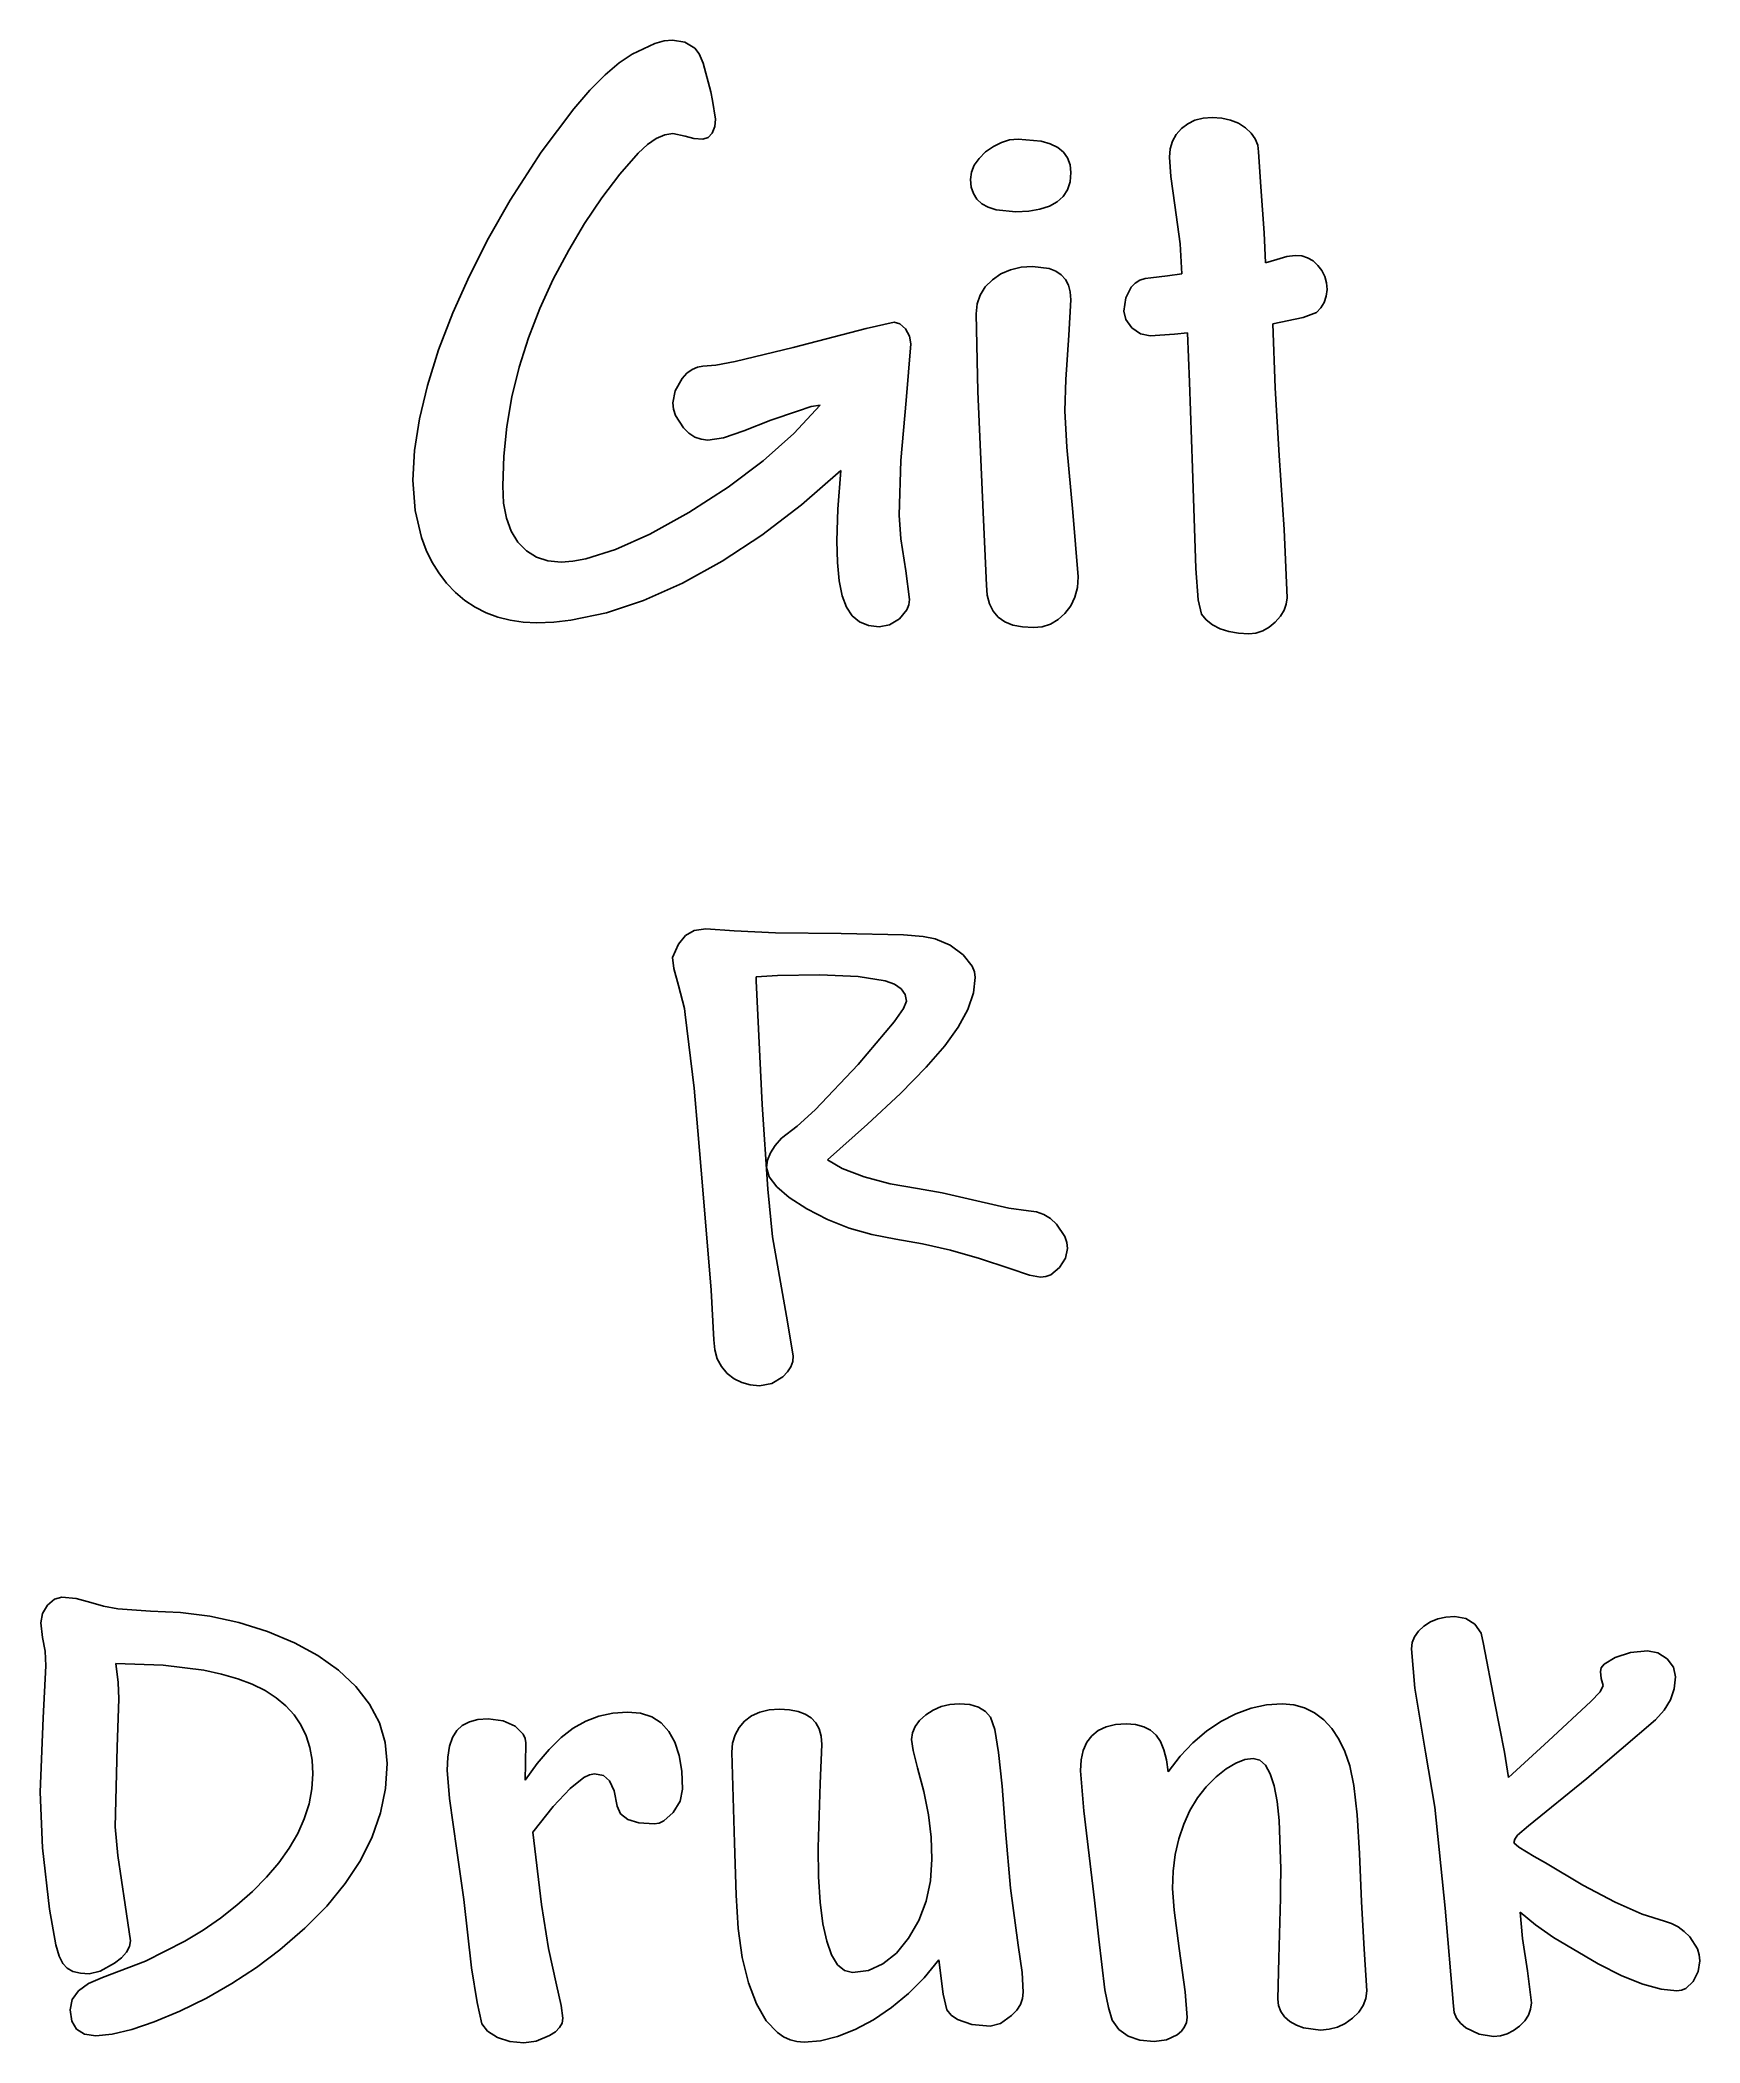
# Model space of a CAD drawing. Extents: x 49 to 256, y 27 to 277.
import ezdxf

# ---------------------------------------------------------------- set-up
doc = ezdxf.new("R2010")
doc.units = 0

msp = doc.modelspace()

# ---------------------------------------------------------------- linework, layer by layer
at = {"layer": 'Layer 1'}
for p, q in [((121.104843, 274.529494), (122.733223, 275.61564)), ((122.733223, 275.61564), (125.551034, 276.932272)), ((125.551034, 276.932272), (126.726198, 277.261456)), ((126.726198, 277.261456), (127.745535, 277.371221)), ((127.745535, 277.371221), (129.284822, 277.116735)), ((129.284822, 277.116735), (130.544288, 276.353493)), ((130.544288, 276.353493), (131.088114, 275.631503)), ((131.088114, 275.631503), (131.600151, 274.483365)), ((117.466465, 271.107384), (119.349257, 273.026742)), ((119.349257, 273.026742), (121.104843, 274.529494)), ((131.600151, 274.483365), (132.528858, 270.908647)), ((115.456468, 268.771418), (117.466465, 271.107384)), ((132.528858, 270.908647), (132.732402, 269.840033)), ((111.391901, 263.377416), (115.456468, 268.771418)), ((132.732402, 269.840033), (133.139493, 267.499259)), ((133.139493, 267.499259), (133.03133, 266.583257)), ((192.943736, 267.359273), (193.951925, 267.616897)), ((193.951925, 267.616897), (195.068252, 267.702803)), ((195.068252, 267.702803), (196.283156, 267.623258)), ((196.283156, 267.623258), (197.383572, 267.384717)), ((125.729136, 265.101191), (124.633494, 264.329955)), ((126.783445, 265.563951), (125.729136, 265.101191)), ((127.796423, 265.718234), (126.783445, 265.563951)), ((129.323013, 265.36203), (127.796423, 265.718234)), ((130.417042, 265.09483), (129.323013, 265.36203)), ((131.562015, 265.005823), (130.417042, 265.09483)), ((132.204426, 265.196603), (131.562015, 265.005823)), ((132.706959, 265.769121), (132.204426, 265.196603)), ((133.03133, 266.583257), (132.706959, 265.769121)), ((169.822228, 264.905607), (170.897209, 265.005823)), ((170.897209, 265.005823), (173.7691, 264.744997)), ((190.144986, 264.751347), (190.606145, 265.590983)), ((190.606145, 265.590983), (191.251769, 266.328869)), ((191.251769, 266.328869), (192.043684, 266.92993)), ((192.043684, 266.92993), (192.943736, 267.359273)), ((197.383572, 267.384717), (198.369498, 266.987179)), ((198.369498, 266.987179), (199.240936, 266.430644)), ((199.240936, 266.430644), (199.953336, 265.765906)), ((199.953336, 265.765906), (200.462197, 265.043944)), ((200.462197, 265.043944), (200.767519, 264.264757)), ((107.492746, 257.372863), (111.391901, 263.377416)), ((123.496519, 263.250243), (121.200248, 260.62319)), ((124.633494, 264.329955), (123.496519, 263.250243)), ((165.414193, 261.74269), (166.002568, 262.587098)), ((166.002568, 262.587098), (166.826294, 263.402902)), ((166.826294, 263.402902), (167.786771, 264.104147)), ((167.786771, 264.104147), (168.785416, 264.605049)), ((168.785416, 264.605049), (169.822228, 264.905607)), ((173.7691, 264.744997), (174.897345, 264.418998)), ((174.897345, 264.418998), (175.820455, 263.962608)), ((175.820455, 263.962608), (176.538431, 263.375827)), ((176.538431, 263.375827), (177.051273, 262.658656)), ((177.051273, 262.658656), (177.35898, 261.811093)), ((189.776063, 262.766821), (189.868292, 263.80996)), ((189.94144, 260.324232), (189.776063, 262.766821)), ((189.868292, 263.80996), (190.144986, 264.751347)), ((200.767519, 264.264757), (200.869302, 263.428345)), ((200.869302, 263.428345), (201.174621, 259.052114)), ((121.200248, 260.62319), (118.942186, 257.67818)), ((164.943496, 259.968069), (165.061169, 260.869681)), ((165.031752, 259.025858), (164.943496, 259.968069)), ((165.061169, 260.869681), (165.414193, 261.74269)), ((177.461553, 260.833139), (177.354209, 259.688177)), ((177.35898, 261.811093), (177.461553, 260.833139)), ((177.461553, 260.833139), (177.461553, 260.833139)), ((177.461553, 260.833139), (177.461553, 260.833139)), ((190.437587, 256.762225), (189.94144, 260.324232)), ((118.942186, 257.67818), (116.792217, 254.497743)), ((165.296519, 258.209278), (165.031752, 259.025858)), ((165.737799, 257.518329), (165.296519, 258.209278)), ((166.355591, 256.95301), (165.737799, 257.518329)), ((176.495496, 257.856246), (175.744125, 257.169277)), ((177.03219, 258.695879), (176.495496, 257.856246)), ((177.354209, 259.688177), (177.03219, 258.695879)), ((201.174621, 259.052114), (201.594419, 253.327356)), ((104.79894, 252.638811), (107.492746, 257.372863)), ((167.149897, 256.513322), (166.355591, 256.95301)), ((168.120715, 256.199265), (167.149897, 256.513322)), ((170.591889, 255.948042), (168.120715, 256.199265)), ((172.201962, 256.024355), (170.591889, 255.948042)), ((173.597359, 256.253331), (172.201962, 256.024355)), ((174.77808, 256.634972), (173.597359, 256.253331)), ((175.744125, 257.169277), (174.77808, 256.634972)), ((191.086384, 251.927982), (190.437587, 256.762225)), ((102.416819, 247.952483), (104.79894, 252.638811)), ((116.792217, 254.497743), (114.820387, 251.164719)), ((201.594419, 253.327356), (201.734369, 249.587241)), ((114.820387, 251.164719), (112.888288, 247.52156)), ((191.302657, 248.21331), (191.086384, 251.927982)), ((201.734369, 249.587241), (203.159191, 249.994333)), ((203.159191, 249.994333), (204.393169, 250.375946)), ((204.393169, 250.375946), (205.449077, 250.503196)), ((205.449077, 250.503196), (206.255296, 250.425251)), ((206.255296, 250.425251), (206.994735, 250.191483)), ((206.994735, 250.191483), (207.667395, 249.801893)), ((100.346381, 243.313879), (102.416819, 247.952483)), ((112.888288, 247.52156), (111.213804, 243.868863)), ((166.786536, 246.556297), (167.665919, 247.450012)), ((167.665919, 247.450012), (168.73294, 248.184661)), ((168.73294, 248.184661), (169.923998, 248.709419)), ((169.923998, 248.709419), (171.239094, 249.024287)), ((171.239094, 249.024287), (172.678231, 249.129265)), ((172.678231, 249.129265), (174.770926, 248.868447)), ((174.770926, 248.868447), (175.593057, 248.54245)), ((175.593057, 248.54245), (176.265711, 248.08606)), ((176.265711, 248.08606), (176.788887, 247.499279)), ((176.788887, 247.499279), (177.162586, 246.782105)), ((186.061355, 247.411816), (186.710157, 247.631272)), ((186.710157, 247.631272), (187.43529, 247.704446)), ((187.43529, 247.704446), (189.521632, 247.958878)), ((189.521632, 247.958878), (191.302657, 248.21331)), ((207.667395, 249.801893), (208.273275, 249.256479)), ((208.273275, 249.256479), (208.774173, 248.599703)), ((208.774173, 248.599703), (209.131962, 247.876155)), ((209.131962, 247.876155), (209.346643, 247.085834)), ((165.78153, 244.444512), (166.158406, 245.554464)), ((166.158406, 245.554464), (166.786536, 246.556297)), ((177.162586, 246.782105), (177.386809, 245.934538)), ((177.461553, 244.956578), (177.207122, 240.529463)), ((177.386809, 245.934538), (177.461553, 244.956578)), ((184.076786, 243.53176), (184.305775, 245.198259)), ((184.305775, 245.198259), (184.992741, 246.534057)), ((184.992741, 246.534057), (185.488883, 247.046078)), ((185.488883, 247.046078), (186.061355, 247.411816)), ((209.329147, 245.395444), (209.062012, 244.625817)), ((209.418216, 246.22874), (209.329147, 245.395444)), ((209.346643, 247.085834), (209.418216, 246.22874)), ((98.587625, 238.722995), (100.346381, 243.313879)), ((111.213804, 243.868863), (109.796934, 240.206628)), ((165.655907, 243.22644), (165.78153, 244.444512)), ((165.872171, 233.507115), (165.655907, 243.22644)), ((184.324857, 242.4822), (184.076786, 243.53176)), ((185.069071, 241.47086), (184.324857, 242.4822)), ((206.428623, 242.768435), (202.650324, 241.954281)), ((208.09517, 243.3791), (206.428623, 242.768435)), ((208.64218, 243.945181), (208.09517, 243.3791)), ((209.062012, 244.625817), (208.64218, 243.945181)), ((109.796934, 240.206628), (108.637677, 236.534855)), ((142.80791, 239.002869), (151.941976, 241.36906)), ((151.941976, 241.36906), (155.427739, 242.157826)), ((155.427739, 242.157826), (156.133741, 241.947892)), ((156.133741, 241.947892), (156.827116, 241.318201)), ((156.827116, 241.318201), (157.342293, 240.434023)), ((157.342293, 240.434023), (157.514084, 239.460848)), ((177.207122, 240.529463), (176.825461, 234.995543)), ((186.131322, 240.726619), (185.069071, 241.47086)), ((187.333517, 240.478575), (186.131322, 240.726619)), ((190.386702, 240.68212), (187.333517, 240.478575)), ((192.015068, 240.834779), (190.386702, 240.68212)), ((192.269499, 234.677526), (192.015068, 240.834779)), ((192.015068, 240.834779), (192.015068, 240.834779)), ((192.015068, 240.834779), (192.015068, 240.834779)), ((202.650324, 241.954281), (202.955644, 233.965115)), ((97.185065, 234.28155), (98.587625, 238.722995)), ((135.569288, 237.247264), (142.80791, 239.002869)), ((157.514084, 239.460848), (156.903445, 232.387637)), ((157.514084, 239.460848), (157.514084, 239.460848)), ((157.514084, 239.460848), (157.514084, 239.460848)), ((108.637677, 236.534855), (107.736034, 232.853544)), ((128.088992, 233.60889), (128.966809, 235.135502)), ((128.966809, 235.135502), (129.567884, 235.803368)), ((129.567884, 235.803368), (130.200776, 236.280422)), ((130.200776, 236.280422), (130.865486, 236.566664)), ((130.865486, 236.566664), (131.562015, 236.662095)), ((131.562015, 236.662095), (133.161733, 236.808375)), ((133.161733, 236.808375), (135.569288, 237.247264)), ((176.825461, 234.995543), (176.698258, 231.115478)), ((96.183239, 230.091368), (97.185065, 234.28155)), ((107.736034, 232.853544), (107.092005, 229.162694)), ((127.796423, 232.082317), (128.088992, 233.60889)), ((166.520978, 218.393874), (165.872171, 233.507115)), ((192.625703, 223.940494), (192.269499, 234.677526)), ((202.955644, 233.965115), (203.464507, 225.517972)), ((95.582144, 226.152448), (96.183239, 230.091368)), ((127.879092, 231.296744), (127.796423, 232.082317)), ((128.127156, 230.517542), (127.879092, 231.296744)), ((129.119469, 228.978248), (128.127156, 230.517542)), ((143.367661, 231.06459), (140.00916, 229.945088)), ((142.892165, 228.280137), (146.166414, 231.827886)), ((145.059596, 231.637043), (143.367661, 231.06459)), ((146.166414, 231.827886), (145.059596, 231.637043)), ((156.903445, 232.387637), (156.254597, 224.894599)), ((176.698258, 231.115478), (176.952677, 226.548405)), ((107.092005, 229.162694), (106.70559, 225.462306)), ((129.806414, 228.310351), (129.119469, 228.978248)), ((130.544259, 227.833286), (129.806414, 228.310351)), ((131.333006, 227.547054), (130.544259, 227.833286)), ((132.172654, 227.451655), (131.333006, 227.547054)), ((134.106305, 227.744235), (132.172654, 227.451655)), ((136.650657, 228.622042), (134.106305, 227.744235)), ((140.00916, 229.945088), (136.650657, 228.622042)), ((139.074086, 224.862794), (142.892165, 228.280137)), ((95.381781, 222.464788), (95.582144, 226.152448)), ((106.70559, 225.462306), (106.576789, 221.752377)), ((176.952677, 226.548405), (177.715985, 218.444761)), ((203.464507, 225.517972), (204.075146, 216.307532)), ((95.644162, 218.683285), (95.381781, 222.464788)), ((134.712177, 221.575855), (139.074086, 224.862794)), ((148.761622, 223.635175), (143.844696, 219.3623)), ((148.379932, 218.826399), (148.761622, 223.635175)), ((156.254597, 224.894599), (156.038378, 218.088557)), ((193.032795, 211.422437), (192.625703, 223.940494)), ((106.576789, 221.752377), (106.696046, 219.594468)), ((129.806435, 218.419319), (134.712177, 221.575855)), ((96.43131, 215.277075), (95.644162, 218.683285)), ((106.696046, 219.594468), (107.053839, 217.700538)), ((107.053839, 217.700538), (107.650167, 216.070586)), ((124.926093, 215.714382), (129.806435, 218.419319)), ((143.844696, 219.3623), (138.915067, 215.601475)), ((148.252756, 214.882713), (148.379932, 218.826399)), ((156.038378, 218.088557), (156.241875, 215.124415)), ((166.928066, 209.336095), (166.520978, 218.393874)), ((177.715985, 218.444761), (178.377509, 210.40471)), ((97.021672, 213.714704), (96.43131, 215.277075)), ((107.650167, 216.070586), (108.485031, 214.704611)), ((120.640499, 213.782287), (124.926093, 215.714382)), ((138.915067, 215.601475), (133.972733, 212.352698)), ((156.241875, 215.124415), (156.852561, 211.117118)), ((204.075146, 216.307532), (204.43135, 207.758614)), ((97.743226, 212.246156), (97.021672, 213.714704)), ((108.485031, 214.704611), (109.536143, 213.62486)), ((109.536143, 213.62486), (110.781266, 212.853611)), ((110.781266, 212.853611), (112.2204, 212.390865)), ((115.327256, 212.333222), (116.949651, 212.623034)), ((116.949651, 212.623034), (120.640499, 213.782287)), ((148.329055, 212.169828), (148.252756, 214.882713)), ((98.595972, 210.87143), (97.743226, 212.246156)), ((99.57991, 209.590527), (98.595972, 210.87143)), ((112.2204, 212.390865), (113.853547, 212.23662)), ((113.853547, 212.23662), (115.327256, 212.333222)), ((133.972733, 212.352698), (129.017694, 209.615969)), ((148.558033, 209.883119), (148.329055, 212.169828)), ((156.852561, 211.117118), (157.310537, 207.55507)), ((178.377509, 210.40471), (178.274136, 209.06894)), ((178.377509, 210.40471), (178.377509, 210.40471)), ((178.377509, 210.40471), (178.377509, 210.40471)), ((193.344466, 207.529625), (193.032795, 211.422437)), ((100.674361, 208.433656), (99.57991, 209.590527)), ((101.85866, 207.431034), (100.674361, 208.433656)), ((129.017694, 209.615969), (124.161208, 207.445345)), ((148.939691, 208.022586), (148.558033, 209.883119)), ((149.47403, 206.588227), (148.939691, 208.022586)), ((157.310537, 207.55507), (157.234171, 206.890365)), ((167.019501, 208.095739), (166.928066, 209.336095)), ((167.293809, 207.020764), (167.019501, 208.095739)), ((177.964043, 207.860387), (177.447232, 206.779051)), ((178.274136, 209.06894), (177.964043, 207.860387)), ((193.770648, 205.72316), (193.344466, 207.529625)), ((204.43135, 207.758614), (204.339106, 206.977826)), ((103.132806, 206.582662), (101.85866, 207.431034)), ((104.496799, 205.88854), (103.132806, 206.582662)), ((105.950639, 205.348667), (104.496799, 205.88854)), ((107.494328, 204.963044), (105.950639, 205.348667)), ((109.127863, 204.73167), (107.494328, 204.963044)), ((115.077985, 204.964634), (112.938377, 204.732067)), ((119.514638, 205.8949), (115.077985, 204.964634)), ((124.161208, 207.445345), (119.514638, 205.8949)), ((150.186408, 205.519614), (149.47403, 206.588227)), ((151.102353, 204.756318), (150.186408, 205.519614)), ((156.089263, 205.163409), (154.842499, 204.400113)), ((157.00517, 206.270187), (156.089263, 205.163409)), ((157.234171, 206.890365), (157.00517, 206.270187)), ((167.75099, 206.111169), (167.293809, 207.020764)), ((168.391046, 205.366955), (167.75099, 206.111169)), ((169.213974, 204.788122), (168.391046, 205.366955)), ((175.857033, 205.045735), (174.910861, 204.489165)), ((176.7237, 205.824932), (175.857033, 205.045735)), ((177.447232, 206.779051), (176.7237, 205.824932)), ((194.349472, 205.01075), (193.770648, 205.72316)), ((195.119137, 204.400113), (194.349472, 205.01075)), ((203.601253, 205.463956), (202.955644, 204.730875)), ((204.062407, 206.21294), (203.601253, 205.463956)), ((204.339106, 206.977826), (204.062407, 206.21294)), ((110.851247, 204.654545), (109.127863, 204.73167)), ((112.938377, 204.732067), (110.851247, 204.654545)), ((152.221865, 204.298341), (151.102353, 204.756318)), ((153.544945, 204.145682), (152.221865, 204.298341)), ((154.842499, 204.400113), (153.544945, 204.145682)), ((170.219777, 204.37467), (169.213974, 204.788122)), ((171.408453, 204.126598), (170.219777, 204.37467)), ((172.780003, 204.043907), (171.408453, 204.126598)), ((173.885185, 204.155222), (172.780003, 204.043907)), ((174.910861, 204.489165), (173.885185, 204.155222)), ((196.089151, 203.910332), (195.119137, 204.400113)), ((197.167304, 203.560488), (196.089151, 203.910332)), ((198.353596, 203.350581), (197.167304, 203.560488)), ((199.648027, 203.280611), (198.353596, 203.350581)), ((200.54171, 203.371254), (199.648027, 203.280611)), ((201.390874, 203.643178), (200.54171, 203.371254)), ((202.195518, 204.096385), (201.390874, 203.643178)), ((202.955644, 204.730875), (202.195518, 204.096385)), ((128.527946, 164.53952), (129.384589, 165.63388)), ((129.384589, 165.63388), (130.469003, 166.242897)), ((130.469003, 166.242897), (131.939657, 166.445954)), ((131.939657, 166.445954), (135.465253, 166.208273)), ((135.465253, 166.208273), (140.624892, 165.970554)), ((140.624892, 165.970554), (148.814982, 165.891365)), ((148.814982, 165.891365), (156.559387, 165.72297)), ((156.559387, 165.72297), (159.020377, 165.512533)), ((159.020377, 165.512533), (160.540562, 165.217938)), ((160.540562, 165.217938), (162.402365, 164.420681)), ((127.74063, 162.880746), (128.527946, 164.53952)), ((127.928794, 161.49424), (127.74063, 162.880746)), ((127.74063, 162.880746), (127.74063, 162.880746)), ((127.74063, 162.880746), (127.74063, 162.880746)), ((162.402365, 164.420681), (164.026542, 163.217459)), ((164.026542, 163.217459), (165.155497, 161.806195)), ((128.493286, 159.394762), (127.928794, 161.49424)), ((140.862573, 160.642551), (138.198581, 160.464325)), ((138.198581, 160.464325), (138.198581, 159.988964)), ((138.198581, 159.988964), (138.951233, 144.539722)), ((146.160882, 160.702004), (140.862573, 160.642551)), ((150.924379, 160.518758), (146.160882, 160.702004)), ((154.281638, 159.969158), (150.924379, 160.518758)), ((155.442789, 159.537098), (154.281638, 159.969158)), ((165.155497, 161.806195), (165.43775, 161.096875)), ((165.531854, 160.385097), (165.295389, 158.456394)), ((165.43775, 161.096875), (165.531854, 160.385097)), ((129.245941, 156.502981), (128.493286, 159.394762)), ((156.272189, 158.973835), (155.442789, 159.537098)), ((156.769839, 158.27937), (156.272189, 158.973835)), ((156.935737, 157.453703), (156.769839, 158.27937)), ((165.295389, 158.456394), (164.586054, 156.394012)), ((129.32517, 155.750325), (129.245941, 156.502981)), ((130.473954, 146.559983), (129.32517, 155.750325)), ((155.435356, 154.858992), (156.56063, 156.498006)), ((156.56063, 156.498006), (156.935737, 157.453703)), ((164.586054, 156.394012), (163.403849, 154.197951)), ((150.934301, 149.531014), (155.435356, 154.858992)), ((163.403849, 154.197951), (161.748772, 151.868209)), ((161.748772, 151.868209), (159.415274, 149.181903)), ((145.541907, 143.886077), (150.934301, 149.531014)), ((159.415274, 149.181903), (156.197914, 145.916264)), ((130.909706, 141.251805), (130.473954, 146.559983)), ((156.197914, 145.916264), (152.096691, 142.071292)), ((138.951233, 144.539722), (139.644459, 133.953014)), ((143.302513, 141.850942), (145.541907, 143.886077)), ((131.543521, 133.883705), (130.909706, 141.251805)), ((140.553096, 139.414718), (141.367654, 140.340695)), ((141.367654, 140.340695), (143.302513, 141.850942)), ((152.096691, 142.071292), (147.111604, 137.646983)), ((139.505823, 136.696258), (139.622179, 137.5925)), ((139.622179, 137.5925), (139.971271, 138.498653)), ((139.971271, 138.498653), (140.553096, 139.414718)), ((147.111604, 137.646983), (148.943709, 136.557596)), ((139.819008, 135.51032), (139.505823, 136.696258)), ((140.758587, 134.250115), (139.819008, 135.51032)), ((148.943709, 136.557596), (151.667151, 135.507857)), ((151.667151, 135.507857), (154.91543, 134.626442)), ((132.583369, 121.365853), (131.543521, 133.883705)), ((139.644459, 133.953014), (140.218866, 128.020916)), ((142.324559, 132.91564), (140.758587, 134.250115)), ((144.516924, 131.506897), (142.324559, 132.91564)), ((154.91543, 134.626442), (158.322208, 134.042158)), ((158.322208, 134.042158), (161.421934, 133.497459)), ((161.421934, 133.497459), (165.729923, 132.497235)), ((165.729923, 132.497235), (169.720943, 131.615822)), ((147.090547, 130.187266), (144.516924, 131.506897)), ((149.80035, 129.120177), (147.090547, 130.187266)), ((169.720943, 131.615822), (172.186913, 131.269218)), ((172.186913, 131.269218), (173.175984, 131.136751)), ((173.175984, 131.136751), (174.08337, 130.818602)), ((174.08337, 130.818602), (174.909071, 130.314772)), ((174.909071, 130.314772), (175.653088, 129.625259)), ((140.218866, 128.020916), (142.001469, 118.117555)), ((152.646332, 128.305629), (149.80035, 129.120177)), ((155.628495, 127.743622), (152.646332, 128.305629)), ((158.968383, 127.15684), (155.628495, 127.743622)), ((175.653088, 129.625259), (176.707759, 128.075374)), ((176.707759, 128.075374), (176.971446, 127.31158)), ((162.451883, 126.347239), (158.968383, 127.15684)), ((166.078995, 125.314816), (162.451883, 126.347239)), ((169.849721, 124.059572), (166.078995, 125.314816)), ((176.806793, 125.366806), (176.049223, 124.17841)), ((177.059367, 126.555218), (176.806793, 125.366806)), ((176.971446, 127.31158), (177.059367, 126.555218)), ((172.305719, 123.257393), (169.849721, 124.059572)), ((173.652609, 122.990009), (172.305719, 123.257393)), ((174.322297, 123.064279), (173.652609, 122.990009)), ((174.944962, 123.287102), (174.322297, 123.064279)), ((176.049223, 124.17841), (174.944962, 123.287102)), ((132.929991, 115.186161), (132.583369, 121.365853)), ((142.001469, 118.117555), (142.833352, 113.165873)), ((133.032735, 113.928434), (132.929991, 115.186161)), ((133.340976, 112.809355), (133.032735, 113.928434)), ((133.854714, 111.828922), (133.340976, 112.809355)), ((142.833352, 113.165873), (142.752878, 112.454072)), ((134.57395, 110.987134), (133.854714, 111.828922)), ((135.441726, 110.311233), (134.57395, 110.987134)), ((136.401112, 109.828445), (135.441726, 110.311233)), ((141.545914, 110.571193), (140.164386, 109.72446)), ((142.10916, 111.156732), (141.545914, 110.571193)), ((142.511481, 111.784358), (142.10916, 111.156732)), ((142.752878, 112.454072), (142.511481, 111.784358)), ((137.452108, 109.538771), (136.401112, 109.828445)), ((138.594713, 109.44221), (137.452108, 109.538771)), ((140.164386, 109.72446), (138.594713, 109.44221)), ((49.779829, 82.078838), (50.648442, 82.818525)), ((50.648442, 82.818525), (51.59552, 83.06514)), ((51.59552, 83.06514), (53.343956, 82.89698)), ((53.343956, 82.89698), (55.18207, 82.392664)), ((48.95044, 79.837246), (49.157782, 81.025251)), ((49.157782, 81.025251), (49.779829, 82.078838)), ((55.18207, 82.392664), (56.790406, 81.921899)), ((56.790406, 81.921899), (58.566866, 81.585649)), ((58.566866, 81.585649), (62.624163, 81.316697)), ((62.624163, 81.316697), (66.362006, 81.156954)), ((66.362006, 81.156954), (70.043818, 80.677804)), ((70.043818, 80.677804), (73.6696, 79.879246)), ((222.308308, 79.963306), (223.228762, 80.341565)), ((223.228762, 80.341565), (224.247286, 80.568536)), ((224.247286, 80.568536), (225.363882, 80.644218)), ((225.363882, 80.644218), (226.753665, 80.403209)), ((226.753665, 80.403209), (227.874469, 79.680333)), ((49.174598, 78.043969), (48.95044, 79.837246)), ((49.477209, 76.306698), (49.174598, 78.043969)), ((73.6696, 79.879246), (77.239354, 78.76128)), ((77.239354, 78.76128), (80.58351, 77.375668)), ((220.035894, 77.391078), (220.325899, 78.122389)), ((220.325899, 78.122389), (220.809243, 78.803283)), ((220.809243, 78.803283), (221.485926, 79.433759)), ((221.485926, 79.433759), (222.308308, 79.963306)), ((227.874469, 79.680333), (228.636602, 78.576311)), ((228.636602, 78.576311), (228.950433, 77.192164)), ((49.578085, 74.502253), (49.477209, 76.306698)), ((80.58351, 77.375668), (83.532599, 75.774321)), ((83.532599, 75.774321), (86.086622, 73.957238)), ((219.939227, 76.609349), (220.035894, 77.391078)), ((220.376335, 71.700226), (219.939227, 76.609349)), ((228.950433, 77.192164), (230.295391, 70.019065)), ((243.980303, 74.692753), (245.3589, 75.533385)), ((245.3589, 75.533385), (247.286651, 76.13858)), ((247.286651, 76.13858), (249.393769, 76.34036)), ((249.393769, 76.34036), (250.699474, 76.099351)), ((250.699474, 76.099351), (251.837108, 75.376473)), ((251.837108, 75.376473), (252.627243, 74.328493)), ((49.264262, 68.001631), (49.578085, 74.502253)), ((64.224086, 74.561068), (58.320302, 74.771244)), ((58.320302, 74.771244), (58.589281, 72.417536)), ((69.292884, 73.930611), (64.224086, 74.561068)), ((71.514164, 73.457777), (69.292884, 73.930611)), ((73.526699, 72.879873), (71.514164, 73.457777)), ((75.330488, 72.196897), (73.526699, 72.879873)), ((86.086622, 73.957238), (88.24558, 71.924418)), ((243.520795, 73.784943), (243.635663, 74.247245)), ((243.610439, 72.921895), (243.520795, 73.784943)), ((243.879449, 72.0365), (243.610439, 72.921895)), ((243.635663, 74.247245), (243.980303, 74.692753)), ((252.627243, 74.328493), (252.890658, 73.112463)), ((252.890658, 73.112463), (252.733726, 71.632988)), ((58.678956, 70.377719), (58.499629, 64.325415)), ((58.589281, 72.417536), (58.678956, 70.377719)), ((76.925531, 71.408852), (75.330488, 72.196897)), ((78.323013, 70.5108), (76.925531, 71.408852)), ((79.534166, 69.49787), (78.323013, 70.5108)), ((88.24558, 71.924418), (89.961775, 69.717827)), ((221.687669, 63.69777), (220.376335, 71.700226)), ((230.295391, 70.019065), (231.539464, 63.708951)), ((237.042587, 65.109973), (242.310333, 70.019065)), ((242.310333, 70.019065), (243.487151, 71.263117)), ((243.487151, 71.263117), (243.879449, 72.0365)), ((252.262985, 70.243192), (251.478433, 68.943076)), ((252.733726, 71.632988), (252.262985, 70.243192)), ((48.860775, 58.72143), (49.264262, 68.001631)), ((80.558989, 68.370063), (79.534166, 69.49787)), ((81.397483, 67.127378), (80.558989, 68.370063)), ((89.961775, 69.717827), (91.187638, 67.379557)), ((101.534025, 67.047529), (102.418053, 67.502846)), ((102.418053, 67.502846), (103.49542, 67.776048)), ((103.49542, 67.776048), (104.766127, 67.867135)), ((104.766127, 67.867135), (106.643454, 67.637341)), ((106.643454, 67.637341), (108.150934, 66.948081)), ((115.368866, 66.701506), (116.928162, 67.584111)), ((116.928162, 67.584111), (118.579932, 68.214551)), ((118.579932, 68.214551), (120.324177, 68.592828)), ((120.324177, 68.592828), (122.160896, 68.718941)), ((122.160896, 68.718941), (123.76853, 68.56832)), ((123.76853, 68.56832), (125.161813, 68.116489)), ((125.161813, 68.116489), (126.340747, 67.363448)), ((136.057376, 66.799553), (136.753673, 67.598143)), ((136.753673, 67.598143), (137.623688, 68.24538)), ((137.623688, 68.24538), (138.642211, 68.707701)), ((138.642211, 68.707701), (139.809242, 68.985106)), ((139.809242, 68.985106), (141.124782, 69.077594)), ((141.124782, 69.077594), (142.354152, 69.008933)), ((141.124782, 69.077594), (141.124782, 69.077594)), ((141.124782, 69.077594), (141.124782, 69.077594)), ((142.354152, 69.008933), (143.419607, 68.802977)), ((143.419607, 68.802977), (144.321146, 68.459728)), ((144.321146, 68.459728), (145.058769, 67.979184)), ((145.058769, 67.979184), (145.632478, 67.361347)), ((158.020776, 66.90322), (158.574174, 67.648557)), ((158.574174, 67.648557), (159.34894, 68.360284)), ((159.34894, 68.360284), (160.274983, 68.968294)), ((160.274983, 68.968294), (161.282294, 69.402595)), ((161.282294, 69.402595), (162.370873, 69.663188)), ((162.370873, 69.663188), (163.540722, 69.750074)), ((163.540722, 69.750074), (164.843629, 69.644975)), ((164.843629, 69.644975), (165.927993, 69.329743)), ((165.927993, 69.329743), (166.793815, 68.804378)), ((166.793815, 68.804378), (167.441095, 68.068879)), ((167.441095, 68.068879), (167.962245, 66.551578)), ((194.37103, 66.337226), (196.178325, 67.553312)), ((196.178325, 67.553312), (198.050043, 68.514372)), ((198.050043, 68.514372), (199.944185, 69.200851)), ((199.944185, 69.200851), (201.860752, 69.612752)), ((201.860752, 69.612752), (203.799745, 69.750074)), ((203.799745, 69.750074), (205.267971, 69.625361)), ((205.267971, 69.625361), (206.624128, 69.251287)), ((206.624128, 69.251287), (207.868219, 68.627851)), ((207.868219, 68.627851), (209.000242, 67.755053)), ((209.000242, 67.755053), (210.01034, 66.648246)), ((250.380071, 67.732639), (241.817184, 60.447459)), ((251.478433, 68.943076), (250.380071, 67.732639)), ((82.049649, 65.769815), (81.397483, 67.127378)), ((82.515485, 64.297374), (82.049649, 65.769815)), ((91.187638, 67.379557), (91.923169, 64.909609)), ((99.9523, 64.443072), (100.323565, 65.554068)), ((100.323565, 65.554068), (100.843337, 66.410098)), ((100.843337, 66.410098), (101.534025, 67.047529)), ((108.150934, 66.948081), (109.142829, 65.967355)), ((109.142829, 65.967355), (109.390808, 65.430781)), ((109.390808, 65.430781), (109.473475, 64.863399)), ((112.359514, 64.067605), (113.859984, 65.538658)), ((113.859984, 65.538658), (115.368866, 66.701506)), ((126.340747, 67.363448), (127.305331, 66.309197)), ((127.305331, 66.309197), (128.055565, 64.953735)), ((135.261611, 64.849368), (135.560022, 65.883295)), ((135.560022, 65.883295), (136.057376, 66.799553)), ((145.632478, 67.361347), (146.042271, 66.606216)), ((146.042271, 66.606216), (146.28815, 65.713791)), ((146.28815, 65.713791), (146.370113, 64.684072)), ((157.578081, 65.311717), (157.688745, 66.124273)), ((157.768598, 63.910693), (157.578081, 65.311717)), ((157.688745, 66.124273), (158.020776, 66.90322)), ((167.962245, 66.551578), (168.449785, 63.68093)), ((179.449726, 64.945331), (180.072469, 65.771216)), ((180.072469, 65.771216), (180.873138, 66.413574)), ((180.873138, 66.413574), (181.851735, 66.872405)), ((181.851735, 66.872405), (183.008259, 67.14771)), ((183.008259, 67.14771), (184.34271, 67.239487)), ((184.34271, 67.239487), (185.534951, 67.152604)), ((185.534951, 67.152604), (186.556274, 66.892012)), ((186.556274, 66.892012), (187.40668, 66.45771)), ((187.40668, 66.45771), (188.08617, 65.8497)), ((188.08617, 65.8497), (188.625547, 65.042705)), ((188.625547, 65.042705), (189.05565, 64.011565)), ((192.670218, 64.885787), (194.37103, 66.337226)), ((210.01034, 66.648246), (210.888758, 65.322897)), ((210.888758, 65.322897), (211.635496, 63.779007)), ((232.043834, 60.559538), (237.042587, 65.109973)), ((58.499629, 64.325415), (58.230637, 54.41757)), ((82.794992, 62.710054), (82.515485, 64.297374)), ((82.88817, 61.007856), (82.794992, 62.710054)), ((91.923169, 64.909609), (92.16837, 62.307981)), ((99.655291, 61.456175), (99.729542, 63.077108)), ((99.729542, 63.077108), (99.9523, 64.443072)), ((109.473475, 64.863399), (109.428641, 62.307981)), ((110.867456, 62.288347), (112.359514, 64.067605)), ((128.055565, 64.953735), (128.59145, 63.297063)), ((128.59145, 63.297063), (128.912986, 61.33918)), ((135.162143, 63.69777), (135.261611, 64.849368)), ((135.475966, 52.400135), (135.162143, 63.69777)), ((146.370113, 64.684072), (146.190784, 59.797397)), ((158.340225, 61.769998), (157.768598, 63.910693)), ((168.449785, 63.68093), (168.903714, 59.456934)), ((178.64906, 61.366513), (178.738022, 62.742979)), ((178.738022, 62.742979), (179.004911, 63.935919)), ((179.004911, 63.935919), (179.449726, 64.945331)), ((189.05565, 64.011565), (189.376481, 62.75628)), ((189.376481, 62.75628), (189.588038, 61.276848)), ((189.588038, 61.276848), (191.075887, 63.198994)), ((191.075887, 63.198994), (192.670218, 64.885787)), ((199.166636, 62.791305), (198.044434, 62.358391)), ((200.213194, 62.935626), (199.166636, 62.791305)), ((201.02226, 62.720562), (200.213194, 62.935626)), ((201.723452, 62.075396), (201.02226, 62.720562)), ((211.635496, 63.779007), (212.250553, 62.016575)), ((222.853298, 56.838492), (221.687669, 63.69777)), ((231.539464, 63.708951), (232.043834, 60.559538)), ((82.770474, 59.121406), (82.88817, 61.007856)), ((92.16837, 62.307981), (91.958906, 59.188655)), ((92.16837, 62.307981), (92.16837, 62.307981)), ((92.16837, 62.307981), (92.16837, 62.307981)), ((99.957905, 57.948059), (99.655291, 61.456175)), ((109.428641, 62.307981), (109.38381, 60.200881)), ((109.38381, 60.200881), (110.867456, 62.288347)), ((116.71381, 60.553915), (114.98778, 59.192141)), ((117.425521, 60.894365), (116.71381, 60.553915)), ((118.036363, 61.007856), (117.425521, 60.894365)), ((119.134727, 60.789276), (118.036363, 61.007856)), ((119.919301, 60.133634), (119.134727, 60.789276)), ((120.468473, 58.906339), (119.919301, 60.133634)), ((128.912986, 61.33918), (129.020172, 59.080087)), ((159.124766, 58.788662), (158.340225, 61.769998)), ((179.086169, 56.412567), (178.64906, 61.366513)), ((189.588038, 61.276848), (189.588038, 61.276848)), ((189.588038, 61.276848), (189.588038, 61.276848)), ((195.573094, 60.626786), (194.337405, 59.392491)), ((196.846587, 61.636885), (195.573094, 60.626786)), ((198.044434, 62.358391), (196.846587, 61.636885)), ((202.31677, 61.000128), (201.723452, 62.075396)), ((202.802214, 59.494756), (202.31677, 61.000128)), ((212.250553, 62.016575), (212.75349, 59.552205)), ((241.817184, 60.447459), (234.554418, 54.507234)), ((49.152178, 51.794888), (48.860775, 58.72143)), ((82.417415, 57.25037), (82.770474, 59.121406)), ((91.958906, 59.188655), (91.330548, 56.129575)), ((100.865754, 51.458667), (99.957905, 57.948059)), ((114.98778, 59.192141), (112.85827, 56.922534)), ((120.860772, 56.972987), (120.468473, 58.906339)), ((128.728741, 57.617423), (127.854543, 56.188429)), ((129.020172, 59.080087), (128.728741, 57.617423)), ((129.020172, 59.080087), (129.020172, 59.080087)), ((129.020172, 59.080087), (129.020172, 59.080087)), ((146.190784, 59.797397), (145.921792, 51.817321)), ((159.685159, 55.897002), (159.124766, 58.788662)), ((168.903714, 59.456934), (169.324034, 53.879589)), ((193.253031, 57.998494), (192.319972, 56.444795)), ((194.337405, 59.392491), (193.253031, 57.998494)), ((203.179784, 57.559282), (202.802214, 59.494756)), ((203.44948, 55.193705), (203.179784, 57.559282)), ((212.75349, 59.552205), (213.163974, 55.902605)), ((81.005204, 53.554538), (81.828991, 55.394747)), ((81.828991, 55.394747), (82.417415, 57.25037)), ((91.330548, 56.129575), (90.283297, 53.13074)), ((112.85827, 56.922534), (110.325281, 53.745093)), ((121.267046, 56.011888), (120.860772, 56.972987)), ((122.172084, 55.325395), (121.267046, 56.011888)), ((123.575887, 54.913508), (122.172084, 55.325395)), ((126.677685, 55.129256), (126.080867, 54.864473)), ((127.854543, 56.188429), (126.677685, 55.129256)), ((160.021403, 53.095015), (159.685159, 55.897002)), ((180.397506, 45.227034), (179.086169, 56.412567)), ((192.319972, 56.444795), (191.538225, 54.731392)), ((203.665249, 49.172241), (203.44948, 55.193705)), ((213.163974, 55.902605), (213.482008, 51.067773)), ((224.175839, 44.263149), (222.853298, 56.838492)), ((58.230637, 54.41757), (58.54445, 50.831002)), ((79.946053, 51.729742), (81.005204, 53.554538)), ((90.283297, 53.13074), (88.817153, 50.19215)), ((110.325281, 53.745093), (111.401245, 44.689054)), ((125.478455, 54.776226), (123.575887, 54.913508)), ((126.080867, 54.864473), (125.478455, 54.776226)), ((160.133498, 50.382701), (160.021403, 53.095015)), ((169.324034, 53.879589), (169.940443, 46.72889)), ((190.920377, 52.884867), (190.479061, 50.931875)), ((191.538225, 54.731392), (190.920377, 52.884867)), ((232.831185, 52.851242), (232.716313, 52.400135)), ((233.175826, 53.352794), (232.831185, 52.851242)), ((234.554418, 54.507234), (233.175826, 53.352794)), ((50.026403, 44.106239), (49.152178, 51.794888)), ((58.54445, 50.831002), (59.485931, 44.64422)), ((78.651538, 49.920359), (79.946053, 51.729742)), ((88.817153, 50.19215), (86.932115, 47.313805)), ((101.71756, 45.316699), (100.865754, 51.458667)), ((135.700124, 45.854682), (135.475966, 52.400135)), ((145.921792, 51.817321), (145.989035, 48.160717)), ((159.951353, 47.663358), (160.133498, 50.382701)), ((190.479061, 50.931875), (190.214276, 48.872416)), ((213.482008, 51.067773), (213.707591, 45.047707)), ((232.716313, 52.400135), (233.355154, 51.83972)), ((233.355154, 51.83972), (235.271728, 50.696523)), ((235.271728, 50.696523), (236.661517, 49.889551)), ((75.356415, 46.347832), (77.121658, 48.126389)), ((77.121658, 48.126389), (78.651538, 49.920359)), ((145.989035, 48.160717), (146.190775, 44.991661)), ((159.404959, 45.10934), (159.951353, 47.663358)), ((190.214276, 48.872416), (190.126022, 46.706488)), ((203.620418, 46.706488), (203.665249, 49.172241)), ((236.661517, 49.889551), (241.321215, 47.13238)), ((73.416728, 44.630206), (75.356415, 46.347832)), ((86.932115, 47.313805), (84.628183, 44.495704)), ((102.703861, 36.821059), (101.71756, 45.316699)), ((135.959306, 41.71193), (135.700124, 45.854682)), ((146.190775, 44.991661), (146.527013, 42.310153)), ((158.494317, 42.720645), (159.404959, 45.10934)), ((169.940443, 46.72889), (170.89315, 39.623052)), ((180.935486, 40.385193), (180.397506, 45.227034)), ((190.126022, 46.706488), (190.338962, 44.005354)), ((203.396257, 38.009102), (203.620418, 45.496026)), ((203.620418, 45.496026), (203.620418, 46.706488)), ((213.707591, 45.047707), (214.066244, 39.129899)), ((241.321215, 47.13238), (245.347673, 45.002863)), ((245.347673, 45.002863), (248.74089, 43.500998)), ((50.822164, 39.679082), (50.026403, 44.106239)), ((59.485931, 44.64422), (60.15841, 40.161032)), ((69.196919, 41.514387), (71.363562, 43.019058)), ((71.363562, 43.019058), (73.416728, 44.630206)), ((84.628183, 44.495704), (81.905358, 41.737847)), ((111.401245, 44.689054), (112.297869, 39.230764)), ((157.219427, 40.497272), (158.494317, 42.720645)), ((190.338962, 44.005354), (190.977828, 39.219564)), ((225.184555, 32.001632), (224.175839, 44.263149)), ((233.523285, 43.747583), (233.81468, 40.463639)), ((235.424427, 42.184064), (233.523285, 43.747583)), ((233.523285, 43.747583), (233.523285, 43.747583)), ((233.523285, 43.747583), (233.523285, 43.747583)), ((248.74089, 43.500998), (251.500869, 42.626785)), ((251.500869, 42.626785), (252.404491, 42.33537)), ((60.15841, 40.161032), (60.033712, 39.449321)), ((62.016117, 37.639233), (66.916797, 40.116192)), ((66.916797, 40.116192), (69.196919, 41.514387)), ((81.905358, 41.737847), (78.763639, 39.040235)), ((136.467867, 38.07074), (135.959306, 41.71193)), ((146.527013, 42.310153), (146.997747, 40.116193)), ((146.997747, 40.116193), (147.602978, 38.40978)), ((155.689526, 38.624135), (157.219427, 40.497272)), ((181.708831, 34.063893), (180.935486, 40.385193)), ((233.81468, 40.463639), (234.419922, 36.439986)), ((237.675824, 40.586926), (235.424427, 42.184064)), ((243.229387, 37.291792), (237.675824, 40.586926)), ((252.404491, 42.33537), (253.232473, 41.909466)), ((253.232473, 41.909466), (253.984814, 41.34907)), ((253.984814, 41.34907), (254.661515, 40.654184)), ((254.661515, 40.654184), (255.619769, 39.152308)), ((51.245267, 38.247266), (50.822164, 39.679082)), ((51.685184, 37.336626), (51.245267, 38.247266)), ((56.661521, 35.58818), (62.016117, 37.639233)), ((59.036202, 38.059533), (58.163389, 37.381457)), ((59.659642, 38.748821), (59.036202, 38.059533)), ((60.033712, 39.449321), (59.659642, 38.748821)), ((78.763639, 39.040235), (75.849549, 36.847673)), ((112.297869, 39.230764), (113.284183, 34.691543)), ((137.225807, 34.93111), (136.467867, 38.07074)), ((147.602978, 38.40978), (148.342706, 37.190916)), ((154.01393, 37.286182), (155.689526, 38.624135)), ((160.985304, 37.784944), (159.163994, 35.569965)), ((161.523264, 33.497891), (160.985304, 37.784944)), ((170.89315, 39.623052), (171.363855, 36.227031)), ((190.977828, 39.219564), (191.717541, 33.794902)), ((203.261762, 32.898269), (203.396257, 38.009102)), ((214.066244, 39.129899), (214.38007, 33.929402)), ((255.619769, 39.152308), (255.859346, 38.418188)), ((255.939225, 37.695279), (255.731849, 36.327901)), ((255.859346, 38.418188), (255.939225, 37.695279)), ((52.228766, 36.767816), (51.685184, 37.336626)), ((52.962885, 36.361526), (52.228766, 36.767816)), ((53.887545, 36.117754), (52.962885, 36.361526)), ((55.002743, 36.036501), (53.887545, 36.117754)), ((54.896261, 34.848451), (56.661521, 35.58818)), ((56.375709, 36.372734), (55.002743, 36.036501)), ((58.163389, 37.381457), (56.375709, 36.372734)), ((75.849549, 36.847673), (72.800976, 34.842847)), ((103.376332, 32.455552), (102.703861, 36.821059)), ((148.342706, 37.190916), (149.216931, 36.459598)), ((149.216931, 36.459598), (150.225653, 36.215828)), ((150.225653, 36.215828), (152.192639, 36.483413)), ((152.192639, 36.483413), (154.01393, 37.286182)), ((159.163994, 35.569965), (157.196991, 33.587555)), ((171.363855, 36.227031), (171.520795, 33.750075)), ((234.419922, 36.439986), (234.913074, 32.449951)), ((246.189676, 35.820742), (243.229387, 37.291792)), ((248.816537, 34.769994), (246.189676, 35.820742)), ((255.109836, 35.09503), (254.185151, 34.220805)), ((255.731849, 36.327901), (255.109836, 35.09503)), ((52.626652, 31.553311), (52.878827, 32.831017)), ((52.878827, 32.831017), (53.635363, 33.929397)), ((53.635363, 33.929397), (54.896261, 34.848451)), ((69.617919, 33.025756), (66.300375, 31.396401)), ((72.800976, 34.842847), (69.617919, 33.025756)), ((113.284183, 34.691543), (113.8894, 32.102499)), ((138.233127, 32.293038), (137.225807, 34.93111)), ((157.196991, 33.587555), (155.084293, 31.837711)), ((161.971606, 31.575728), (161.523264, 33.497891)), ((171.429708, 32.962713), (171.156507, 32.214579)), ((171.520795, 33.750075), (171.429708, 32.962713)), ((182.137538, 31.844716), (181.708831, 34.063893)), ((191.717541, 33.794902), (191.964129, 30.611843)), ((203.357013, 32.08569), (203.261762, 32.898269)), ((214.269367, 32.993533), (213.937324, 32.113707)), ((214.38007, 33.929402), (214.269367, 32.993533)), ((251.109973, 34.139548), (248.816537, 34.769994)), ((253.069985, 33.929402), (251.109973, 34.139548)), ((253.651378, 34.002251), (253.069985, 33.929402)), ((254.185151, 34.220805), (253.651378, 34.002251)), ((52.825589, 30.141107), (52.626652, 31.553311)), ((53.422411, 29.13239), (52.825589, 30.141107)), ((63.106095, 30.052845), (60.292892, 29.093162)), ((66.300375, 31.396401), (63.106095, 30.052845)), ((103.959152, 29.804868), (103.376332, 32.455552)), ((113.8894, 32.102499), (114.091158, 30.522178)), ((114.091158, 30.522178), (113.986073, 29.915547)), ((139.453389, 30.204153), (138.233127, 32.293038)), ((140.850179, 28.712092), (139.453389, 30.204153)), ((152.825902, 30.320434), (150.536664, 29.094563)), ((155.084293, 31.837711), (152.825902, 30.320434)), ((162.509565, 30.897644), (161.971606, 31.575728)), ((163.316562, 30.342851), (162.509565, 30.897644)), ((165.121021, 29.73762), (163.316562, 30.342851)), ((170.063761, 30.836001), (168.668339, 29.860907)), ((170.701191, 31.505675), (170.063761, 30.836001)), ((171.156507, 32.214579), (170.701191, 31.505675)), ((182.594267, 30.253186), (182.137538, 31.844716)), ((183.443265, 29.095964), (182.594267, 30.253186)), ((191.964129, 30.611843), (191.887065, 29.989799)), ((203.642811, 31.351567), (203.357013, 32.08569)), ((204.119155, 30.695902), (203.642811, 31.351567)), ((204.786047, 30.118693), (204.119155, 30.695902)), ((205.595804, 29.647957), (204.786047, 30.118693)), ((212.60921, 30.522178), (211.694338, 29.874918)), ((213.383938, 31.289922), (212.60921, 30.522178)), ((213.937324, 32.113707), (213.383938, 31.289922)), ((225.282621, 31.22828), (225.184555, 32.001632)), ((225.576829, 30.522177), (225.282621, 31.22828)), ((226.067179, 29.883323), (225.576829, 30.522177)), ((234.080872, 30.205552), (233.43362, 29.535876)), ((234.543199, 30.914456), (234.080872, 30.205552)), ((234.820599, 31.662589), (234.543199, 30.914456)), ((234.913074, 32.449951), (234.820599, 31.662589)), ((54.41712, 28.52716), (53.422411, 29.13239)), ((55.809715, 28.325417), (54.41712, 28.52716)), ((57.860765, 28.517353), (55.809715, 28.325417)), ((60.292892, 29.093162), (57.860765, 28.517353)), ((104.670852, 28.891418), (103.959152, 29.804868)), ((105.909339, 28.123673), (104.670852, 28.891418)), ((107.48405, 27.602503), (105.909339, 28.123673)), ((109.204483, 27.42878), (107.48405, 27.602503)), ((110.767984, 27.658544), (109.204483, 27.42878)), ((112.409963, 28.347834), (110.767984, 27.658544)), ((113.145475, 28.828375), (112.409963, 28.347834)), ((113.670845, 29.350946), (113.145475, 28.828375)), ((113.986073, 29.915547), (113.670845, 29.350946)), ((141.614773, 28.189871), (140.850179, 28.712092)), ((142.423499, 27.816855), (141.614773, 28.189871)), ((143.276358, 27.593046), (142.423499, 27.816855)), ((144.173349, 27.518442), (143.276358, 27.593046)), ((146.210389, 27.693568), (144.173349, 27.518442)), ((148.331493, 28.218941), (146.210389, 27.693568)), ((150.536664, 29.094563), (148.331493, 28.218941)), ((167.396264, 29.535876), (165.121021, 29.73762)), ((168.668339, 29.860907), (167.396264, 29.535876)), ((184.600486, 28.269377), (183.443265, 29.095964)), ((186.065929, 27.773424), (184.600486, 28.269377)), ((187.839596, 27.608107), (186.065929, 27.773424)), ((189.391889, 27.821058), (187.839596, 27.608107)), ((190.731253, 28.459913), (189.391889, 27.821058)), ((191.270626, 28.913835), (190.731253, 28.459913)), ((191.655897, 29.423797), (191.270626, 28.913835)), ((191.887065, 29.989799), (191.655897, 29.423797)), ((206.500841, 29.311718), (205.595804, 29.647957)), ((208.596755, 29.042727), (206.500841, 29.311718)), ((209.688111, 29.135192), (208.596755, 29.042727)), ((210.720638, 29.412589), (209.688111, 29.135192)), ((211.694338, 29.874918), (210.720638, 29.412589)), ((226.753671, 29.311719), (226.067179, 29.883323)), ((228.401236, 28.504744), (226.753671, 29.311719)), ((230.205726, 28.235752), (228.401236, 28.504744)), ((231.063128, 28.31701), (230.205726, 28.235752)), ((231.886911, 28.560783), (231.063128, 28.31701)), ((232.677075, 28.967072), (231.886911, 28.560783)), ((233.43362, 29.535876), (232.677075, 28.967072))]:
    msp.add_line(p, q, dxfattribs=at)

doc.saveas('drawing.dxf')
